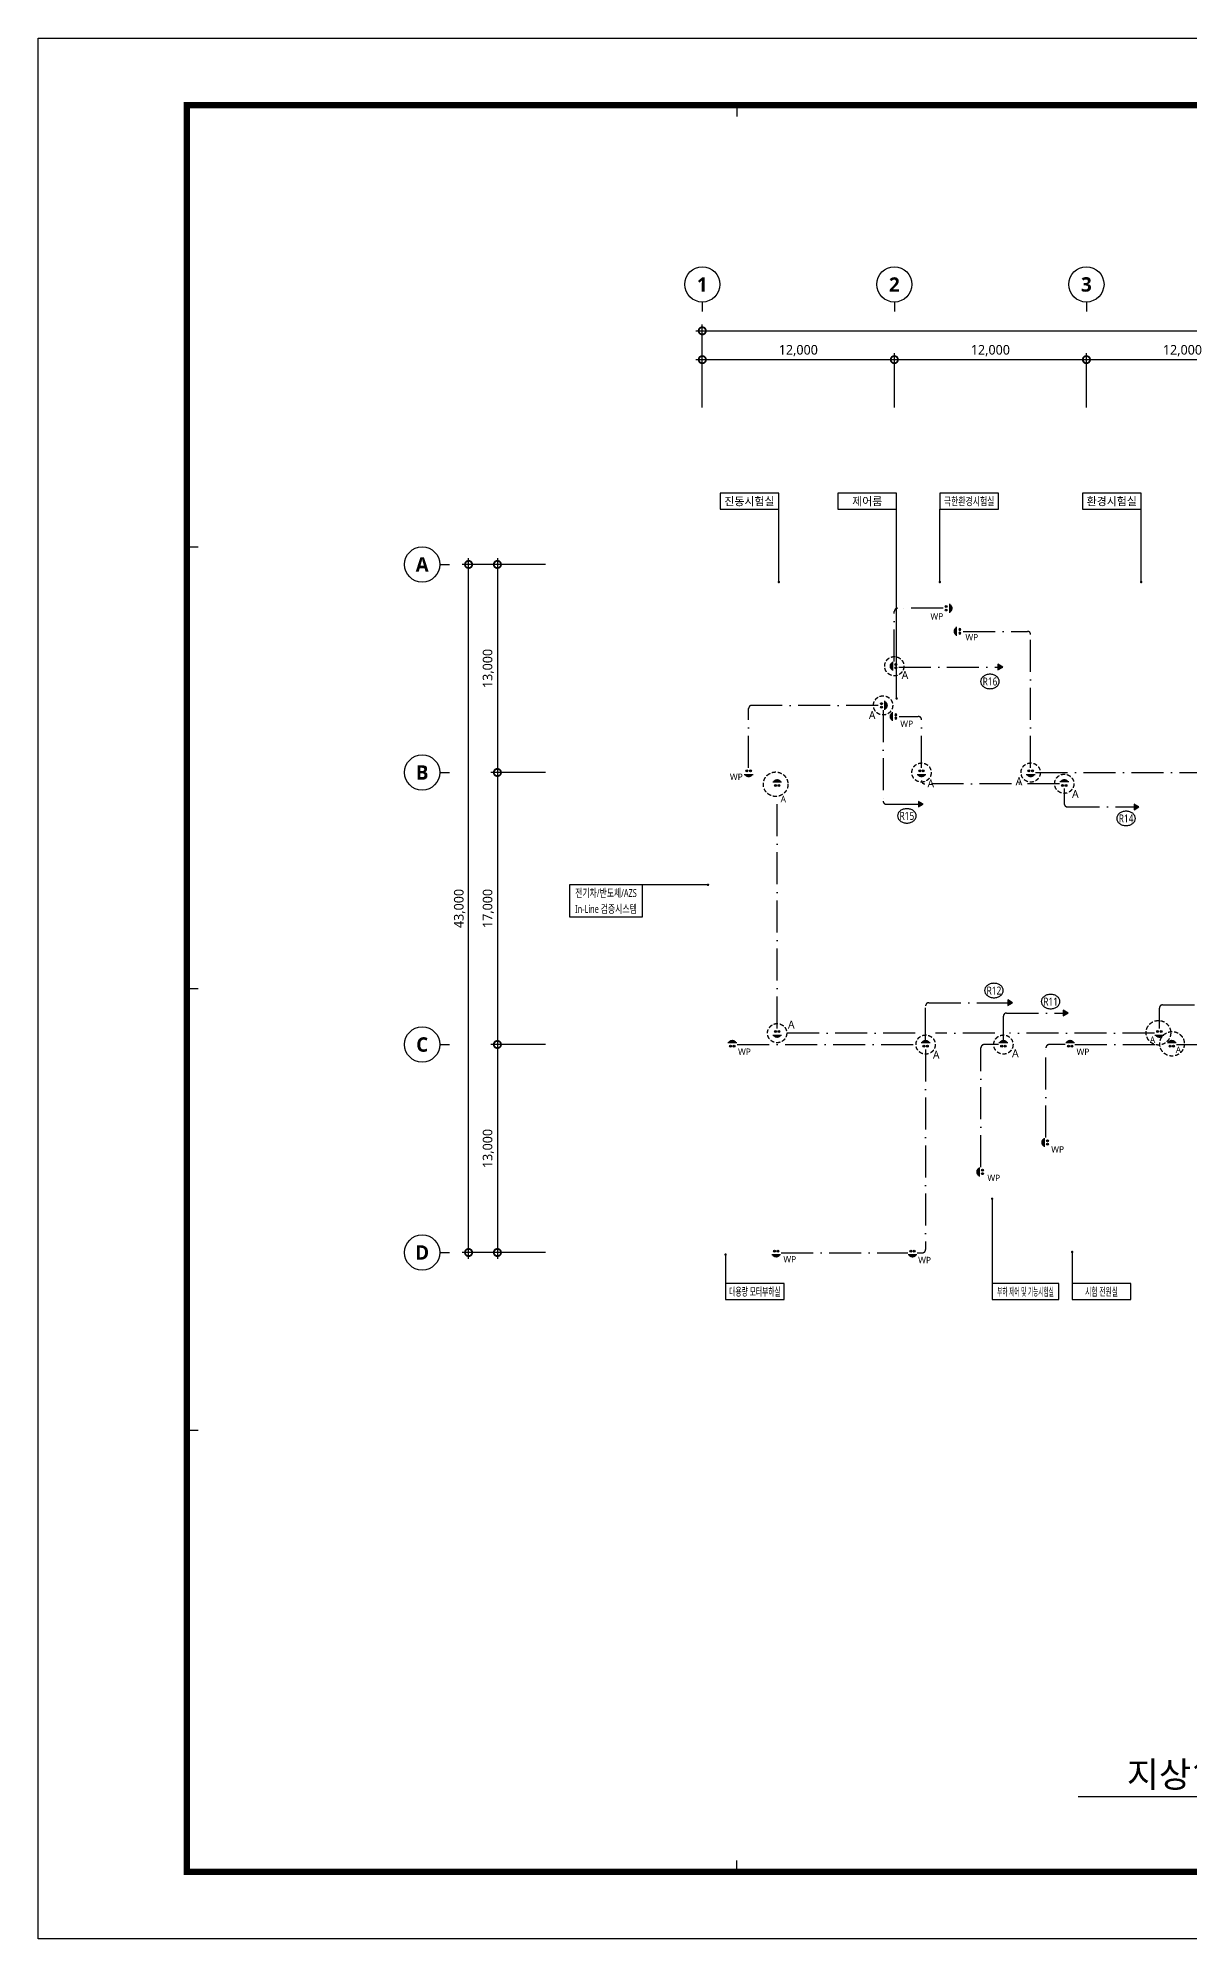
# Model space of a CAD drawing. Header units: millimetres. Extents: x 0 to 352625, y -118800 to 0.
# Drawn here: x 0 to 71970, y -118800 to 0 of the extents above; entities that cross this region are included whole.
import ezdxf
from ezdxf.enums import TextEntityAlignment as Align

# ---------------------------------------------------------------- set-up
doc = ezdxf.new("R2010")
doc.units = ezdxf.units.MM
doc.header["$LTSCALE"] = 2000
doc.linetypes.add('DASHDOT3', pattern=[1.5, 1, -0.25, 0, -0.25])
doc.linetypes.add('HIDDEN', pattern=[0.375, 0.25, -0.125])
doc.layers.get('Defpoints').update_dxf_attribs({"color": 167})
for name, color, linetype in [('arch', 8, 'Continuous'), ('elec-box', 6, 'Continuous'), ('S', 4, 'Continuous'), ('S3', 4, 'DASHDOT3'), ('SYM', 3, 'Continuous'), ('SYM-BUB', 3, 'Continuous'), ('TIT', 2, 'Continuous'), ('XR-SHEET-SHT', 5, 'Continuous'), ('전열주기$0$SYM', 3, 'Continuous')]:
    doc.layers.add(name, color=color, linetype=linetype)
doc.layers.add('XR-SHEET-TEMP', color=171, linetype='Continuous', plot=False)
doc.styles.add('$0$스타일1', font='malgun.ttf')
doc.styles.add('GHS', font='malgun.ttf')
doc.styles.add('스타일1', font='malgun.ttf')
doc.styles.add('스타일2', font='malgunbd.ttf')
doc.dimstyles.new('CJA', dxfattribs={"dimscale": 300, "dimtxt": 2.7, "dimasz": 1, "dimexe": 2, "dimexo": 3, "dimgap": 1, "dimtad": 1, "dimdec": 0, "dimzin": 1, "dimdsep": 46, "dimlunit": 6, "dimtxsty": '$0$스타일1', "dimblk": 'CJDOT', "dimcen": 0.09, "dimdle": 1, "dimclrd": 256, "dimclre": 256, "dimclrt": 3, "dimadec": 0, "dimazin": 0, "dimtfac": 1, "dimtdec": 0, "dimtix": 1, "dimtmove": 2, "dimatfit": 3, "dimldrblk": 'CJDOT', "dimfxl": 1, "dimtolj": 1, "dimtzin": 1, "dimarcsym": 0})
doc.dimstyles.new('DIM-QD 1', dxfattribs={"dimtxt": 3, "dimasz": 1.5, "dimexe": 1, "dimexo": 0, "dimgap": 1, "dimtad": 1, "dimdec": 3, "dimdsep": 46, "dimlunit": 6, "dimtxsty": '$0$스타일1', "dimblk1": 'ARCHTICK', "dimblk2": 'ARCHTICK', "dimsah": 1, "dimcen": 0, "dimclrd": 256, "dimclre": 256, "dimclrt": 3, "dimazin": 2, "dimtfac": 1, "dimtdec": 3, "dimtix": 1, "dimtmove": 2, "dimatfit": 3, "dimldrblk": 'ARCHTICK', "dimfxl": 1, "dimtolj": 1, "dimtzin": 0, "dimarcsym": 0})

# ---------------------------------------------------------------- blocks, each defined once
blk = doc.blocks.new('XR-FORM-EE', base_point=(461, 408))
at = {"layer": 'XR-SHEET-SHT', "color": 5}
blk.add_lwpolyline([(0, 118800), (168200, 118800), (168200, 0), (0, 0)], close=True, dxfattribs=at)
at = {"layer": 'XR-SHEET-SHT', "color": 5, "const_width": 400}
blk.add_lwpolyline([(9300, 114600), (163900, 114600), (163900, 4200), (9300, 4200)], close=True, dxfattribs=at)
at = {"layer": 'XR-SHEET-TEMP'}
for p, q in [((43650, 114600), (43650, 113900)), ((9300, 87000), (10000, 87000)), ((9300, 59400), (10000, 59400)), ((9300, 31800), (10000, 31800)), ((43650, 4200), (43650, 4900))]:
    blk.add_line(p, q, dxfattribs=at)
blk = doc.blocks.new('_DotSmall')
at = {"color": 0, "linetype": 'ByBlock', "const_width": 0.5}
blk.add_lwpolyline([(-0.0625, 0, 1), (0.0625, 0, 1)], format="xyb", close=True, dxfattribs=at)
blk = doc.blocks.new('*D32')
at = {"layer": 'arch', "color": 7, "lineweight": -2, "transparency": 16777216}
for p, q in [((31700, -32900), (26500, -32900)), ((26900, -76300), (26900, -32500)), ((31700, -75900), (26500, -75900))]:
    blk.add_line(p, q, dxfattribs=at)
at = {"layer": 'Defpoints', "color": 0, "transparency": 16777216}
for p in [(26900, -32900), (32300, -32900), (32300, -75900)]:
    blk.add_point(p, dxfattribs=at)
at = {"layer": 'arch', "color": 7, "lineweight": -2, "transparency": 16777216, "xscale": 900, "yscale": 900, "zscale": 900}
for p, rotation in [((26900, -32900), 90), ((26900, -75900), 270)]:
    blk.add_blockref('_DotSmall', p, dxfattribs=dict(at, rotation=rotation))
at = {"layer": 'arch', "color": 3, "transparency": 16777216, "insert": (26340, -54400), "char_height": 600, "attachment_point": 5, "rotation": 90, "style": '$0$스타일1'}
blk.add_mtext('\\A1;43,000', dxfattribs=at)
blk = doc.blocks.new('CJDOT')
blk.add_line((-2, 0), (2, 0))
at = {"const_width": 0.5}
blk.add_lwpolyline([(-0.25, 0, 1), (0.25, 0, 1)], format="xyb", close=True, dxfattribs=at)
blk = doc.blocks.new('*D33')
at = {"layer": 'arch', "color": 7, "lineweight": -2, "transparency": 16777216}
for p, q in [((31700, -32900), (28300, -32900)), ((28700, -32500), (28700, -46300)), ((31700, -45900), (28300, -45900))]:
    blk.add_line(p, q, dxfattribs=at)
at = {"layer": 'Defpoints', "color": 0, "transparency": 16777216}
for p in [(32300, -32900), (28700, -45900), (32300, -45900)]:
    blk.add_point(p, dxfattribs=at)
at = {"layer": 'arch', "color": 7, "lineweight": -2, "transparency": 16777216, "xscale": 900, "yscale": 900, "zscale": 900}
for p, rotation in [((28700, -32900), 90), ((28700, -45900), 270)]:
    blk.add_blockref('_DotSmall', p, dxfattribs=dict(at, rotation=rotation))
at = {"layer": 'arch', "color": 3, "transparency": 16777216, "insert": (28138, -39400), "char_height": 600, "attachment_point": 5, "rotation": 90, "style": '$0$스타일1'}
blk.add_mtext('\\A1;13,000', dxfattribs=at)
blk = doc.blocks.new('*D34')
at = {"layer": 'arch', "color": 7, "lineweight": -2, "transparency": 16777216}
for p, q in [((31700, -45900), (28300, -45900)), ((28700, -45500), (28700, -63300)), ((31700, -62900), (28300, -62900))]:
    blk.add_line(p, q, dxfattribs=at)
at = {"layer": 'Defpoints', "color": 0, "transparency": 16777216}
for p in [(32300, -45900), (28700, -62900), (32300, -62900)]:
    blk.add_point(p, dxfattribs=at)
at = {"layer": 'arch', "color": 7, "lineweight": -2, "transparency": 16777216, "xscale": 900, "yscale": 900, "zscale": 900}
for p, rotation in [((28700, -45900), 90), ((28700, -62900), 270)]:
    blk.add_blockref('_DotSmall', p, dxfattribs=dict(at, rotation=rotation))
at = {"layer": 'arch', "color": 3, "transparency": 16777216, "insert": (28138, -54400), "char_height": 600, "attachment_point": 5, "rotation": 90, "style": '$0$스타일1'}
blk.add_mtext('\\A1;17,000', dxfattribs=at)
blk = doc.blocks.new('*D24')
at = {"layer": 'arch', "color": 7, "lineweight": -2, "transparency": 16777216}
for p, q in [((31700, -62900), (28300, -62900)), ((28700, -62500), (28700, -76300)), ((31700, -75900), (28300, -75900))]:
    blk.add_line(p, q, dxfattribs=at)
at = {"layer": 'Defpoints', "color": 0, "transparency": 16777216}
for p in [(32300, -62900), (28700, -75900), (32300, -75900)]:
    blk.add_point(p, dxfattribs=at)
at = {"layer": 'arch', "color": 7, "lineweight": -2, "transparency": 16777216, "xscale": 900, "yscale": 900, "zscale": 900}
for p, rotation in [((28700, -62900), 90), ((28700, -75900), 270)]:
    blk.add_blockref('_DotSmall', p, dxfattribs=dict(at, rotation=rotation))
at = {"layer": 'arch', "color": 3, "transparency": 16777216, "insert": (28138, -69400), "char_height": 600, "attachment_point": 5, "rotation": 90, "style": '$0$스타일1'}
blk.add_mtext('\\A1;13,000', dxfattribs=at)
blk = doc.blocks.new('*D25')
at = {"layer": 'arch', "color": 7, "lineweight": -2, "transparency": 16777216}
for p, q in [((41100, -18300), (112900, -18300)), ((41500, -23100), (41500, -17900)), ((112500, -23100), (112500, -17900))]:
    blk.add_line(p, q, dxfattribs=at)
at = {"layer": 'Defpoints', "color": 0, "transparency": 16777216}
for p in [(112500, -18300), (41500, -23700), (112500, -23700)]:
    blk.add_point(p, dxfattribs=at)
at = {"layer": 'arch', "color": 7, "lineweight": -2, "transparency": 16777216, "xscale": 900, "yscale": 900, "zscale": 900, "rotation": 180}
blk.add_blockref('_DotSmall', (41500, -18300), dxfattribs=at)
at = {"layer": 'arch', "color": 7, "lineweight": -2, "transparency": 16777216, "xscale": 900, "yscale": 900, "zscale": 900}
blk.add_blockref('_DotSmall', (112500, -18300), dxfattribs=at)
at = {"layer": 'arch', "color": 3, "transparency": 16777216, "insert": (76500, -17738), "char_height": 600, "attachment_point": 5, "style": '스타일1'}
blk.add_mtext('\\A1;71,000', dxfattribs=at)
blk = doc.blocks.new('*D29')
at = {"layer": 'arch', "color": 7, "lineweight": -2, "transparency": 16777216}
for p, q in [((65100, -20100), (77900, -20100)), ((65500, -23100), (65500, -19700)), ((77500, -23100), (77500, -19700))]:
    blk.add_line(p, q, dxfattribs=at)
at = {"layer": 'Defpoints', "color": 0, "transparency": 16777216}
for p in [(77500, -20100), (65500, -23700), (77500, -23700)]:
    blk.add_point(p, dxfattribs=at)
at = {"layer": 'arch', "color": 7, "lineweight": -2, "transparency": 16777216, "xscale": 900, "yscale": 900, "zscale": 900, "rotation": 180}
blk.add_blockref('_DotSmall', (65500, -20100), dxfattribs=at)
at = {"layer": 'arch', "color": 7, "lineweight": -2, "transparency": 16777216, "xscale": 900, "yscale": 900, "zscale": 900}
blk.add_blockref('_DotSmall', (77500, -20100), dxfattribs=at)
at = {"layer": 'arch', "color": 3, "transparency": 16777216, "insert": (71500, -19538), "char_height": 600, "attachment_point": 5, "style": '스타일1'}
blk.add_mtext('\\A1;12,000', dxfattribs=at)
blk = doc.blocks.new('*D30')
at = {"layer": 'arch', "color": 7, "lineweight": -2, "transparency": 16777216}
for p, q in [((53100, -20100), (65900, -20100)), ((53500, -23100), (53500, -19700)), ((65500, -23100), (65500, -19700))]:
    blk.add_line(p, q, dxfattribs=at)
at = {"layer": 'Defpoints', "color": 0, "transparency": 16777216}
for p in [(65500, -20100), (53500, -23700), (65500, -23700)]:
    blk.add_point(p, dxfattribs=at)
at = {"layer": 'arch', "color": 7, "lineweight": -2, "transparency": 16777216, "xscale": 900, "yscale": 900, "zscale": 900, "rotation": 180}
blk.add_blockref('_DotSmall', (53500, -20100), dxfattribs=at)
at = {"layer": 'arch', "color": 7, "lineweight": -2, "transparency": 16777216, "xscale": 900, "yscale": 900, "zscale": 900}
blk.add_blockref('_DotSmall', (65500, -20100), dxfattribs=at)
at = {"layer": 'arch', "color": 3, "transparency": 16777216, "insert": (59500, -19538), "char_height": 600, "attachment_point": 5, "style": '스타일1'}
blk.add_mtext('\\A1;12,000', dxfattribs=at)
blk = doc.blocks.new('*D31')
at = {"layer": 'arch', "color": 7, "lineweight": -2, "transparency": 16777216}
for p, q in [((41100, -20100), (53900, -20100)), ((41500, -23100), (41500, -19700)), ((53500, -23100), (53500, -19700))]:
    blk.add_line(p, q, dxfattribs=at)
at = {"layer": 'Defpoints', "color": 0, "transparency": 16777216}
for p in [(53500, -20100), (41500, -23700), (53500, -23700)]:
    blk.add_point(p, dxfattribs=at)
at = {"layer": 'arch', "color": 7, "lineweight": -2, "transparency": 16777216, "xscale": 900, "yscale": 900, "zscale": 900, "rotation": 180}
blk.add_blockref('_DotSmall', (41500, -20100), dxfattribs=at)
at = {"layer": 'arch', "color": 7, "lineweight": -2, "transparency": 16777216, "xscale": 900, "yscale": 900, "zscale": 900}
blk.add_blockref('_DotSmall', (53500, -20100), dxfattribs=at)
at = {"layer": 'arch', "color": 3, "transparency": 16777216, "insert": (47500, -19538), "char_height": 600, "attachment_point": 5, "style": '스타일1'}
blk.add_mtext('\\A1;12,000', dxfattribs=at)
blk = doc.blocks.new('NEW_BUB')
at = {"layer": 'SYM-BUB', "color": 6}
blk.add_line((0, 3), (0, 0), dxfattribs=at)
blk.add_circle((0, 8.5), 5.5, dxfattribs=at)
at = {"layer": 'SYM-BUB', "color": 3, "style": '스타일2'}
blk.add_attdef('X', text='', height=4.5, dxfattribs=at).set_placement((0, 8.5), align=Align.MIDDLE)
blk = doc.blocks.new('_ARCHTICK')
at = {"color": 0, "linetype": 'ByBlock', "const_width": 0.15}
blk.add_lwpolyline([(-0.5, -0.5), (0.5, 0.5)], dxfattribs=at)
blk = doc.blocks.new('D21')
blk.add_wipeout([(0, -1.5), (0.57, -1.39), (1.06, -1.06), (1.39, -0.57), (1.5, 0), (1.39, 0.57), (1.06, 1.06), (0.57, 1.39), (0, 1.5), (-0.57, 1.39), (-1.06, 1.06), (-1.39, 0.57), (-1.5, 0), (-1.39, -0.57), (-1.06, -1.06), (-0.57, -1.39)]).dxf.layer = 'SYM'
at = {"layer": 'SYM'}
h = blk.add_hatch(color=256, dxfattribs=at)
h.paths.add_polyline_path([(0.24, 0.51, 1), (0.84, 0.51, 1)])
h.paths.add_polyline_path([(-0.84, 0.51, 1), (-0.24, 0.51, 1)])
h.paths.add_polyline_path([(1.38, -0.58), (-1.38, -0.58), (-1.06, -1.06), (-0.57, -1.39), (0, -1.5), (0.57, -1.39), (1.06, -1.06)])
h = blk.add_hatch(color=256, dxfattribs=at)
h.paths.add_polyline_path([(0.24, 0.51, 1), (0.84, 0.51, 1)])
h.paths.add_polyline_path([(-0.84, 0.51, 1), (-0.24, 0.51, 1)])
h.paths.add_polyline_path([(1.06, -1.06), (1.38, -0.58), (-1.38, -0.58), (-1.06, -1.06), (-0.57, -1.39), (0, -1.5), (0.57, -1.39)])
blk.add_line((-1.38, -0.58), (1.38, -0.58), dxfattribs=at)
for centre in [(-0.54, 0.51), (0.54, 0.51)]:
    blk.add_circle(centre, 0.3, dxfattribs=at)
blk = doc.blocks.new('A5')
at = {"layer": 'SYM'}
blk.add_lwpolyline([(0, 0), (0.83, 1.44), (-0.83, 1.44)], close=True, dxfattribs=at)
at = {"color": 6}
blk.add_wipeout([(-0.83, 1.44), (0.83, 1.44), (0, 0)], dxfattribs=at).dxf.layer = 'SYM'
at = {"layer": 'SYM'}
h = blk.add_hatch(color=6, dxfattribs=at)
h.dxf.hatch_style = 1
h.paths.add_polyline_path([(-0.83, 1.44), (0, 0), (0.83, 1.44)])

msp = doc.modelspace()

# ---------------------------------------------------------------- linework, layer by layer
at = {"layer": 'S3'}
for p, q in [((52997.2, -47882.4), (55302.5, -47882.4)), ((64316.1, -48049.7), (68776, -48049.7)), ((55653, -60287), (60881.9, -60287)), ((70257.5, -60424.1), (76204.7, -60424.1))]:
    msp.add_line(p, q, dxfattribs=at)
for centre, start, end in [((53697.2, -35839.7), 90, 180), ((61815.8, -37280.3), 0, 90), ((44597.2, -41907.7), 90, 180), ((54997.2, -42601.4), 0, 90), ((52997.2, -47682.4), 180, 270), ((64316.1, -47849.7), 180, 270), ((55653, -60487), 90, 180), ((70257.5, -60624.1), 90, 180), ((59110.8, -63104), 90, 180), ((63172.2, -63104), 90, 180)]:
    msp.add_arc(centre, 200, start, end, dxfattribs=at)
at = {"layer": 'TIT'}
msp.add_line((64989.8, -109900), (91010.2, -109900), dxfattribs=at)

# ---------------------------------------------------------------- block references
at = {"layer": 'arch', "xscale": 200.0000000000001, "yscale": 200.0000000000001, "zscale": 200.0000000000001}
for p, values in [((41500, -17100), {'X': '1'}), ((53500, -17100), {'X': '2'}), ((65500, -17100), {'X': '3'})]:
    msp.add_blockref('NEW_BUB', p, dxfattribs=at).add_auto_attribs(values)
at = {"layer": 'arch'}
ref = msp.add_blockref('NEW_BUB', (25700, -32900), dxfattribs=dict(at, xscale=200.0000000000001, yscale=200.0000000000001, zscale=200.0000000000001, rotation=90))
ref.add_attrib('X', 'A', dxfattribs={"layer": 'SYM-BUB', "color": 3, "height": 900, "style": '스타일2'}).set_placement((24000, -32900), align=Align.MIDDLE)
ref = msp.add_blockref('NEW_BUB', (25700, -45900), dxfattribs=dict(at, xscale=200.0000000000001, yscale=200.0000000000001, zscale=200.0000000000001, rotation=90))
ref.add_attrib('X', 'B', dxfattribs={"layer": 'SYM-BUB', "color": 3, "height": 900, "style": '스타일2'}).set_placement((24000, -45900), align=Align.MIDDLE)
ref = msp.add_blockref('NEW_BUB', (25700, -62900), dxfattribs=dict(at, xscale=200.0000000000001, yscale=200.0000000000001, zscale=200.0000000000001, rotation=90))
ref.add_attrib('X', 'C', dxfattribs={"layer": 'SYM-BUB', "color": 3, "height": 900, "style": '스타일2'}).set_placement((24000, -62900), align=Align.MIDDLE)
ref = msp.add_blockref('NEW_BUB', (25700, -75900), dxfattribs=dict(at, xscale=200.0000000000001, yscale=200.0000000000001, zscale=200.0000000000001, rotation=90))
ref.add_attrib('X', 'D', dxfattribs={"layer": 'SYM-BUB', "color": 3, "height": 900, "style": '스타일2'}).set_placement((24000, -75900), align=Align.MIDDLE)
at = {"layer": 'SYM', "yscale": 200.0000000000128, "zscale": 200.0000000000128}
for p, xscale, rotation in [((56847.2, -35639.7), 200.0000000000128, 89.99999999999962), ((57497.2, -37080.3), -200.0000000000128, 270.0000000000004), ((53497.2, -39256.6), 200.0000000000128, 269.9999999999996), ((53497.2, -42401.4), -200.0000000000128, 270.0000000000004), ((46177.1, -46611.4), 200.0000000000128, 179.9999999999996), ((64116.1, -46606.2), 200.0000000000128, 179.9999999999996), ((43374.4, -62904), 200.0000000000128, 179.9999999999997), ((55453, -62904), 200.0000000000128, 179.9999999999997), ((60313.3, -62904), 200.0000000000128, 179.9999999999997), ((64481, -62904), 200.0000000000128, 179.9999999999997), ((70835.6, -62904), 200.0000000000128, 179.9999999999997), ((62972.2, -69020.7), 200.0000000000128, 269.9999999999997), ((58910.8, -70863.3), 200.0000000000128, 269.9999999999996)]:
    msp.add_blockref('D21', p, dxfattribs=dict(at, xscale=xscale, rotation=rotation))
at = {"layer": 'SYM', "xscale": 200.0000000000128, "yscale": 200.0000000000128, "zscale": 200.0000000000128}
for p in [(44397.2, -45904), (55197.2, -45904), (62015.8, -45904), (46177.1, -62190.4), (46119.6, -75915.4), (54632.9, -75915.4)]:
    msp.add_blockref('D21', p, dxfattribs=at)

# ---------------------------------------------------------------- texts
at = {"layer": 'TIT', "style": 'GHS'}
msp.add_text('지상1층 전열 설비 평면도', height=1600, dxfattribs=at).set_placement((90918.4, -108520.3), align=Align.MIDDLE_RIGHT)

# ---------------------------------------------------------------- dimensions: what is measured, and where the dimension line sits
at = {"layer": 'arch'}
dim = msp.add_linear_dim(base=(112500, -18300), p1=(41500, -23700), p2=(112500, -23700), angle=180, dimstyle='CJA', override={"dimscale": 200, "dimtxt": 3, "dimasz": 4.5, "dimtxsty": '스타일1', "dimblk1": 'DotSmall', "dimblk2": 'DotSmall', "dimsah": 1, "dimdle": 2, "dimclrd": 7, "dimclre": 7}, dxfattribs=at)
dim.commit()
dim.dimension.update_dxf_attribs({"geometry": '*D25', "text_midpoint": (76500, -17738), "dimtype": 160})
for base, p1, p2, picture, middle in [((53500, -20100), (41500, -23700), (53500, -23700), '*D31', (47500, -19538)), ((65500, -20100), (53500, -23700), (65500, -23700), '*D30', (59500, -19538)), ((77500, -20100), (65500, -23700), (77500, -23700), '*D29', (71500, -19538))]:
    dim = msp.add_linear_dim(base=base, p1=p1, p2=p2, dimstyle='CJA', override={"dimscale": 200, "dimtxt": 3, "dimasz": 4.5, "dimtxsty": '스타일1', "dimblk1": 'DotSmall', "dimblk2": 'DotSmall', "dimsah": 1, "dimdle": 2, "dimclrd": 7, "dimclre": 7}, dxfattribs=at)
    dim.commit()
    dim.dimension.update_dxf_attribs({"geometry": picture, "text_midpoint": middle})
for base, p1, p2, angle, picture, middle in [((26900, -32900), (32300, -75900), (32300, -32900), 270, '*D32', (26339.7, -54400)), ((28700, -45900), (32300, -32900), (32300, -45900), 90, '*D33', (28138, -39400)), ((28700, -62900), (32300, -45900), (32300, -62900), 270, '*D34', (28138, -54400)), ((28700, -75900), (32300, -62900), (32300, -75900), 270, '*D24', (28138, -69400))]:
    dim = msp.add_linear_dim(base=base, p1=p1, p2=p2, angle=angle, dimstyle='CJA', override={"dimscale": 200, "dimtxt": 3, "dimasz": 4.5, "dimblk1": 'DotSmall', "dimblk2": 'DotSmall', "dimsah": 1, "dimdle": 2, "dimclrd": 7, "dimclre": 7}, dxfattribs=at)
    dim.commit()
    dim.dimension.update_dxf_attribs({"geometry": picture, "text_midpoint": middle})

# ---------------------------------------------------------------- leaders
at = {"layer": 'elec-box'}
for points in [[(46282.8, -33999.3), (46282.8, -29474.4), (46282.8, -29441.9)], [(56338.2, -33999.3), (56338.2, -29474.4), (56338.2, -29441.9)], [(68920.7, -33999.3), (68920.7, -29474.4), (68920.7, -29441.9)], [(41859.5, -52918), (37801.9, -52918), (37769.4, -52918)], [(59607.8, -72538.9), (59607.8, -77807), (59607.8, -77839.5)], [(42954.6, -76027.9), (42954.6, -77807), (42954.6, -77839.5)], [(64609.2, -75861.7), (64609.2, -77807), (64609.2, -77839.5)]]:
    msp.add_leader(points, dimstyle='DIM-QD 1', override={"dimscale": 100, "dimasz": 1.5, "dimtad": 0, "dimclrd": 6, "dimldrblk": 'DOT'}, dxfattribs=at)

# ---------------------------------------------------------------- next in the draw order: linework, layer by layer
at = {"layer": 'S3'}
for p, q in [((56547.2, -35639.7), (53697.2, -35639.7)), ((53497.2, -38956.6), (53497.2, -35839.7)), ((57797.2, -37080.3), (61815.8, -37080.3)), ((62015.8, -45604), (62015.8, -37280.3)), ((53785.8, -39314), (60276, -39314)), ((44397.2, -45604), (44397.2, -41907.7)), ((53797.2, -42401.4), (54997.2, -42401.4)), ((55197.2, -45604), (55197.2, -42601.4)), ((62315.8, -45904), (72719.7, -45904)), ((46177.1, -61890.4), (46177.1, -46911.4)), ((63816.1, -46606.2), (55397.2, -46606.2)), ((64116.1, -46906.2), (64116.1, -47849.7)), ((55453, -62604), (55453, -60487)), ((60313.3, -62604), (60313.3, -61132.6)), ((43674.4, -62904), (55153, -62904)), ((54796, -62190.4), (46477.1, -62190.4)), ((59780.4, -62190.4), (56061.9, -62190.4)), ((60013.3, -62904), (59110.8, -62904)), ((64181, -62904), (63172.2, -62904)), ((71135.6, -62904), (76204.7, -62904)), ((55453, -63204), (55453, -75715.4)), ((58910.8, -70563.3), (58910.8, -63104)), ((62972.2, -68720.7), (62972.2, -63104)), ((46419.6, -75915.4), (54332.9, -75915.4)), ((54932.9, -75915.4), (55253, -75915.4))]:
    msp.add_line(p, q, dxfattribs=at)
for centre, start, end in [((55397.2, -46406.2), 180, 270), ((55253, -75715.4), 270, 0)]:
    msp.add_arc(centre, 200, start, end, dxfattribs=at)
at = {"layer": 'SYM', "color": 6, "linetype": 'HIDDEN', "ltscale": 0.5}
for centre, radius in [((53497.2, -39256.6), 600), ((46084.8, -46635.5), 766.7), ((55197.2, -45904), 600), ((62015.8, -45904), 600), ((64116.1, -46606.2), 600), ((46177.1, -62190.4), 600), ((55453, -62904), 600), ((60313.3, -62904), 600)]:
    msp.add_circle(centre, radius, dxfattribs=at)

# ---------------------------------------------------------------- next in the draw order: block references
at = {"layer": 'S', "xscale": 210.0000233311651, "yscale": 210.0000233311651, "zscale": 210.0000233311651, "rotation": 89.99999999999967}
for p in [(55302.5, -47882.4), (68776, -48049.7), (60885.1, -60288.8)]:
    msp.add_blockref('A5', p, dxfattribs=at)
at = {"layer": 'SYM', "xscale": 200.0000000000128, "yscale": 200.0000000000128, "zscale": 200.0000000000128, "rotation": 89.99999999999962}
msp.add_blockref('D21', (52797.2, -41707.7), dxfattribs=at)
at = {"layer": 'SYM', "xscale": 200.0000000000128, "yscale": 200.0000000000128, "zscale": 200.0000000000128}
msp.add_blockref('D21', (70057.5, -62190.4), dxfattribs=at)

# ---------------------------------------------------------------- next in the draw order: texts
at = {"layer": 'SYM', "style": 'GHS'}
for s, height, p in [('WP', 400, (56154.6, -36144.6)), ('WP', 400, (58341.6, -37451.3)), ('A', 500, (54163.1, -39809.4)), ('WP', 400, (54272.1, -42859.1)), ('WP', 400, (43626.8, -46170.8)), ('A', 500, (61287.3, -46443.2)), ('A', 500, (55776.2, -46584.5)), ('A', 500, (64808.3, -47241.7)), ('A', 500, (47061.3, -61654.6)), ('WP', 400, (44136.3, -63348.2)), ('A', 500, (56116.9, -63542.1)), ('A', 500, (61058.8, -63444.6)), ('WP', 400, (63701.9, -69453.7)), ('WP', 400, (59713.3, -71238.7)), ('WP', 400, (46967.7, -76320.5)), ('WP', 400, (55390.1, -76368.9))]:
    msp.add_text(s, height=height, dxfattribs=at).set_placement(p, align=Align.MIDDLE)
msp.add_text('WP', height=400, dxfattribs=at).set_placement((65285.6, -63354.5), align=Align.MIDDLE_CENTER)
at = {"layer": '전열주기$0$SYM', "style": 'GHS'}
for p in [(46396.6, -47561), (71082.4, -63227.2)]:
    msp.add_text('A', height=400, dxfattribs=at).set_placement(p, align=Align.MIDDLE_LEFT)

# ---------------------------------------------------------------- next in the draw order: linework, layer by layer
at = {"layer": 'S3'}
for p, q in [((52497.2, -41707.7), (44597.2, -41707.7)), ((52797.2, -42007.7), (52797.2, -47682.4)), ((60513.3, -60932.6), (64355.3, -60932.6)), ((70057.5, -61890.4), (70057.5, -60624.1)), ((69757.5, -62190.4), (60688.4, -62190.4)), ((64781, -62904), (70535.6, -62904))]:
    msp.add_line(p, q, dxfattribs=at)
msp.add_arc((60513.3, -61132.6), 200, 90, 180, dxfattribs=at)
at = {"layer": 'SYM', "color": 6}
for points in [[(53700.9, -48613.6, 0.12359602), (53742.5, -48779.5, 0.10559399), (53871.4, -48931.8, 0.08727032), (54054.1, -49027.8, 0.07762818), (54283, -49063.6, 0.07762818), (54511.9, -49027.8, 0.08727032), (54694.6, -48931.8, 0.10559399), (54823.4, -48779.5, 0.12359602), (54865.1, -48613.6, 0.12359602), (54823.4, -48447.6, 0.10559399), (54694.6, -48295.4, 0.08727032), (54511.9, -48199.3, 0.07762818), (54283, -48163.6, 0.07762818), (54054.1, -48199.3, 0.08727032), (53871.4, -48295.4, 0.10559399), (53742.5, -48447.6, 0.12359602)], [(67395.8, -48770.9, 0.12359602), (67437.5, -48936.9, 0.10559399), (67566.3, -49089.1, 0.08727032), (67749, -49185.2, 0.07762818), (67977.9, -49220.9, 0.07762818), (68206.9, -49185.2, 0.08727032), (68389.6, -49089.1, 0.10559399), (68518.4, -48936.9, 0.12359602), (68560.1, -48770.9, 0.12359602), (68518.4, -48605, 0.10559399), (68389.6, -48452.7, 0.08727032), (68206.9, -48356.7, 0.07762818), (67977.9, -48320.9, 0.07762818), (67749, -48356.7, 0.08727032), (67566.3, -48452.7, 0.10559399), (67437.5, -48605, 0.12359602)], [(59140.5, -59527.1, 0.12359602), (59182.1, -59693, 0.10559399), (59311, -59845.3, 0.08727032), (59493.7, -59941.3, 0.07762818), (59722.6, -59977.1, 0.07762818), (59951.5, -59941.3, 0.08727032), (60134.2, -59845.3, 0.10559399), (60263, -59693, 0.12359602), (60304.7, -59527.1, 0.12359602), (60263, -59361.2, 0.10559399), (60134.2, -59208.9, 0.08727032), (59951.5, -59112.9, 0.07762818), (59722.6, -59077.1, 0.07762818), (59493.7, -59112.9, 0.08727032), (59311, -59208.9, 0.10559399), (59182.1, -59361.2, 0.12359602)]]:
    msp.add_lwpolyline(points, format="xyb", close=True, dxfattribs=at)
at = {"layer": 'SYM', "color": 6, "linetype": 'HIDDEN', "ltscale": 0.5}
for centre, radius in [((52797.2, -41707.7), 600), ((69999.7, -62165.9), 766.7), ((70850.4, -62857.7), 766.7)]:
    msp.add_circle(centre, radius, dxfattribs=at)

# ---------------------------------------------------------------- next in the draw order: block references
at = {"layer": 'S', "xscale": 210.0000233311651, "yscale": 210.0000233311651, "zscale": 210.0000233311651, "rotation": 89.99999999999967}
msp.add_blockref('A5', (60276, -39314), dxfattribs=at)

# ---------------------------------------------------------------- next in the draw order: texts
at = {"layer": 'SYM', "style": 'GHS'}
msp.add_text('A', height=500, dxfattribs=at).set_placement((52113.8, -42315.4), align=Align.MIDDLE)
at = {"layer": 'SYM', "style": 'GHS', "width": 0.8}
for s, p in [('R15', (54283, -48613.6)), ('R14', (67977.9, -48770.9)), ('R12', (59722.6, -59527.1))]:
    msp.add_text(s, height=500, dxfattribs=at).set_placement(p, align=Align.MIDDLE)
at = {"layer": '전열주기$0$SYM', "style": 'GHS'}
msp.add_text('A', height=400, dxfattribs=at).set_placement((69464.2, -62597.7), align=Align.MIDDLE_LEFT)

# ---------------------------------------------------------------- next in the draw order: leaders
at = {"layer": 'elec-box'}
msp.add_leader([(53643.6, -41280.3), (53643.6, -29474.4), (53643.6, -29441.9)], dimstyle='DIM-QD 1', override={"dimscale": 100, "dimasz": 1.5, "dimtad": 0, "dimclrd": 6, "dimldrblk": 'DOT'}, dxfattribs=at)

# ---------------------------------------------------------------- next in the draw order: linework, layer by layer
at = {"layer": 'SYM', "color": 6}
msp.add_lwpolyline([(58892.4, -40213.3, 0.12359602), (58934, -40379.3, 0.10559399), (59062.9, -40531.5, 0.08727032), (59245.6, -40627.6, 0.07762818), (59474.5, -40663.3, 0.07762818), (59703.4, -40627.6, 0.08727032), (59886.1, -40531.5, 0.10559399), (60015, -40379.3, 0.12359602), (60056.6, -40213.3, 0.12359602), (60015, -40047.4, 0.10559399), (59886.1, -39895.1, 0.08727032), (59703.4, -39799.1, 0.07762818), (59474.5, -39763.3, 0.07762818), (59245.6, -39799.1, 0.08727032), (59062.9, -39895.1, 0.10559399), (58934, -40047.4, 0.12359602)], format="xyb", close=True, dxfattribs=at)

# ---------------------------------------------------------------- next in the draw order: block references
at = {"layer": 'S', "xscale": 210.0000233311651, "yscale": 210.0000233311651, "zscale": 210.0000233311651, "rotation": 89.99999999999967}
msp.add_blockref('A5', (64358.5, -60934.4), dxfattribs=at)

# ---------------------------------------------------------------- next in the draw order: texts
at = {"layer": 'SYM', "style": 'GHS', "width": 0.8}
msp.add_text('R16', height=500, dxfattribs=at).set_placement((59474.5, -40213.3), align=Align.MIDDLE)

# ---------------------------------------------------------------- next in the draw order: linework, layer by layer
at = {"layer": 'SYM', "color": 6}
msp.add_lwpolyline([(62681.7, -60217.2, 0.12359602), (62723.3, -60383.1, 0.10559399), (62852.2, -60535.4, 0.08727032), (63034.9, -60631.4, 0.07762818), (63263.8, -60667.2, 0.07762818), (63492.7, -60631.4, 0.08727032), (63675.4, -60535.4, 0.10559399), (63804.2, -60383.1, 0.12359602), (63845.9, -60217.2, 0.12359602), (63804.2, -60051.2, 0.10559399), (63675.4, -59899, 0.08727032), (63492.7, -59802.9, 0.07762818), (63263.8, -59767.2, 0.07762818), (63034.9, -59802.9, 0.08727032), (62852.2, -59899, 0.10559399), (62723.3, -60051.2, 0.12359602)], format="xyb", close=True, dxfattribs=at)

# ---------------------------------------------------------------- next in the draw order: block references
at = {"layer": 'arch'}
msp.add_blockref('XR-FORM-EE', (461, -118391.6), dxfattribs=at)

# ---------------------------------------------------------------- next in the draw order: texts
at = {"layer": 'SYM', "style": 'GHS', "width": 0.8}
msp.add_text('R11', height=500, dxfattribs=at).set_placement((63263.8, -60217.2), align=Align.MIDDLE)

# ---------------------------------------------------------------- next in the draw order: wipeouts: each hides what was drawn before it
at = {"color": 6}
for points in [[(42612.6, -28441.9), (46282.8, -28441.9), (46282.8, -29441.9), (42612.6, -29441.9)], [(49973.4, -28441.9), (53643.6, -28441.9), (53643.6, -29441.9), (49973.4, -29441.9)], [(56338.2, -28441.9), (60008.4, -28441.9), (60008.4, -29441.9), (56338.2, -29441.9)], [(65250.5, -28441.9), (68920.7, -28441.9), (68920.7, -29441.9), (65250.5, -29441.9)], [(33199.2, -52918), (37769.4, -52918), (37769.4, -54918), (33199.2, -54918)], [(42954.6, -77839.5), (46624.8, -77839.5), (46624.8, -78839.5), (42954.6, -78839.5)], [(59607.8, -77839.5), (63778, -77839.5), (63778, -78839.5), (59607.8, -78839.5)], [(64609.2, -77839.5), (68279.4, -77839.5), (68279.4, -78839.5), (64609.2, -78839.5)]]:
    msp.add_wipeout(points, dxfattribs=at).dxf.layer = 'elec-box'

# ---------------------------------------------------------------- next in the draw order: linework, layer by layer
at = {"layer": 'elec-box', "color": 6}
for points in [[(42612.6, -29441.9), (46282.8, -29441.9), (46282.8, -28441.9), (42612.6, -28441.9)], [(49973.4, -29441.9), (53643.6, -29441.9), (53643.6, -28441.9), (49973.4, -28441.9)], [(56338.2, -29441.9), (60008.4, -29441.9), (60008.4, -28441.9), (56338.2, -28441.9)], [(65250.5, -29441.9), (68920.7, -29441.9), (68920.7, -28441.9), (65250.5, -28441.9)], [(33199.2, -54918), (37769.4, -54918), (37769.4, -52918), (33199.2, -52918)], [(42954.6, -78839.5), (46624.8, -78839.5), (46624.8, -77839.5), (42954.6, -77839.5)], [(59607.8, -78839.5), (63778, -78839.5), (63778, -77839.5), (59607.8, -77839.5)], [(64609.2, -78839.5), (68279.4, -78839.5), (68279.4, -77839.5), (64609.2, -77839.5)]]:
    msp.add_lwpolyline(points, close=True, dxfattribs=at)

# ---------------------------------------------------------------- next in the draw order: texts
at = {"layer": 'elec-box', "color": 3, "style": 'GHS'}
for s, p in [('진동시험실', (44447.7, -28941.9)), ('제어룸', (51808.5, -28941.9)), ('환경시험실', (67085.6, -28941.9))]:
    msp.add_text(s, height=500, dxfattribs=at).set_placement(p, align=Align.MIDDLE)
for s, width, p in [('극한환경시험실', 0.7, (58173.3, -28941.9)), ('전기차/반도체/AZS', 0.7, (35484.3, -53418)), ('In-Line 검증시스템', 0.7, (35484.3, -54418)), ('대용량 모터부하실', 0.6, (44789.7, -78339.5)), ('부하 제어 및 기능시험실', 0.5, (61692.9, -78339.5)), ('시험 전원실', 0.6, (66444.3, -78339.5))]:
    msp.add_text(s, height=500, dxfattribs=dict(at, width=width)).set_placement(p, align=Align.MIDDLE)

doc.saveas('drawing.dxf')
